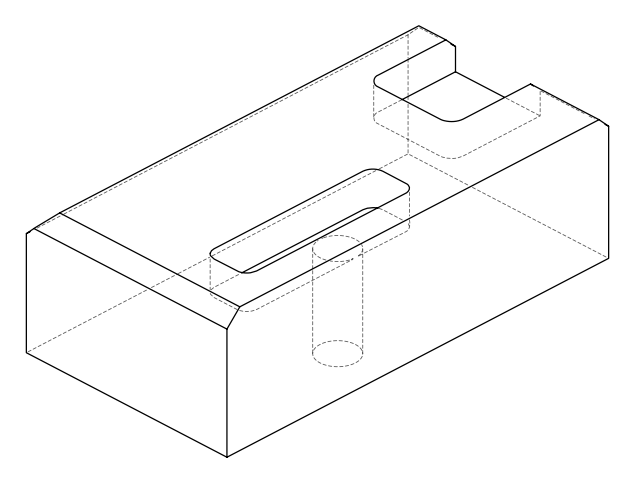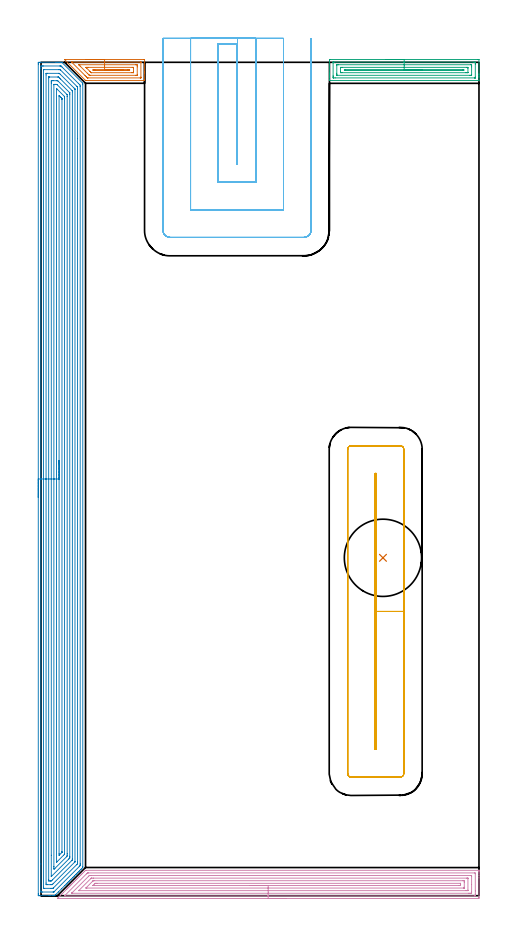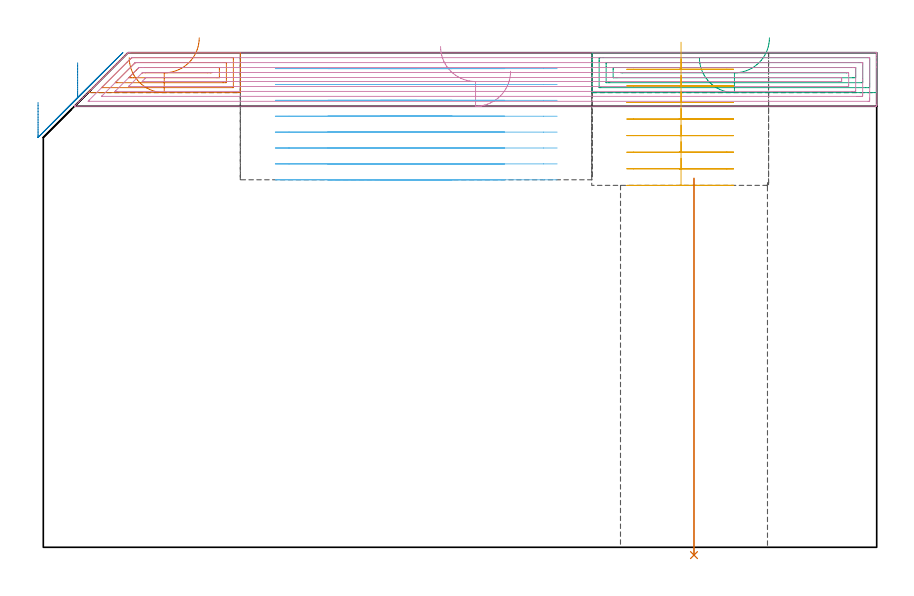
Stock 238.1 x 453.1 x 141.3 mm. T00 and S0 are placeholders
(PLAN: 7 operations, 2 tool changes, 78.7 min)
(1 AREA_MILL | FG_CHAMFER_SURFACE | UGT0205_001 | 1.67 min | 3623 mm3)
(2 AREA_MILL_1 | FG_CHAMFER_SURFACE_1 | UGT0205_001 | 32.43 min | 131786 mm3)
(3 AREA_MILL_2 | FG_CHAMFER_SURFACE_2 | UGT0205_001 | 3.41 min | 5697 mm3)
(4 AREA_MILL_3 | FG_CHAMFER_SURFACE_3 | UGT0205_001 | 10.89 min | 25669 mm3)
(5 MILL_RECTANGULAR_POCKET | POCKET_RECTANGULAR_STRAIGHT | UGT0201_094 | Follow Part, ap 5, ae 75% | 12.75 min | 378461 mm3)
(6 MILL_SLOT | SLOT_PARTIAL_RECTANGULAR | UGT0201_094 | Follow Part, ap 5, ae 75% | 17.13 min | 380025 mm3)
(7 INDEXABLE_INSERT_DRILL_THROUGH_HOLE_FROM_SOLID | STEP1HOLE | NXT0302_036 | 0.44 min | 143163 mm3)
(TOOL UGT0205_001 | Chamfer Mill 20 x 3 x 45 deg. | D20 FL50 Z2)
(TOOL UGT0201_094 | End mill 20 mm | D20 FL38 Z4)
(TOOL NXT0302_036 | Index. Insert Drill 42mm [880-D4200L50-05] | D42 PA176 FL210 Z2)
(OP 1 AREA_MILL)
G17 G21 G94 G90
T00 M6
G54
G17 G0 G90 X24.55 Y454.6 S1061 M3
G43 Z151.3 H0
Z139.9
G94 G1 X24.588 Z139.028 F250.
X24.702 Z138.164
X24.891 Z137.312
X25.153 Z136.48
X25.487 Z135.674
X25.89 Z134.9
X26.358 Z134.164
X26.89 Z133.472
X27.479 Z132.829
X28.122 Z132.24
X28.814 Z131.709
X29.55 Z131.24
X30.324 Z130.837
X31.13 Z130.503
X31.962 Z130.241
X32.814 Z130.052
X33.678 Z129.938
X34.55 Z129.9
X55.796
X56.262 Y454.593 Z129.903
X56.29 Y454.591 Z129.905
X56.3 Y454.555 Z129.941
Y448.02 Z136.473
Y447.264 Z137.235
Y447.141 Z137.357
Y443.623 Z140.875
X56.298 Y443.315 Z141.183
X56.29 Y443.205 Z141.293
X56.238 Y443.2 Z141.3
X24.37
X24.261 Z141.295
X24.206 Y443.203 Z141.289
X24.101 Y443.297 Z141.199
X24.055 Y443.345 Z141.154
X12.93 Y454.468 Z130.029
X12.862 Y454.541 Z129.957
X12.818 Y454.593 Z129.905
X12.862 Y454.6 Z129.9
X34.55
Y453.186 Z131.314
X54.138 Y453.185 Z131.315
X54.23 Y453.184 Z131.316
X54.275 Y453.181 Z131.319
X54.29 Y453.179 Z131.321
X54.293 Y453.167 Z131.333
X54.297 Y453.127 Z131.373
X54.3 Y453.024 Z131.476
X54.299 Y445.11 Z139.39
X54.295 Y444.836 Z139.664
X54.29 Y444.655 Z139.845
X54.282 Y444.62 Z139.88
X54.266 Y444.618 Z139.882
X54.218 Y444.617 Z139.883
X54.025 Y444.615 Z139.885
X53.913 Y444.614 Z139.886
X25.585
X25.392 Y444.616 Z139.884
X25.296 Y444.619 Z139.881
X25.252 Y444.621 Z139.879
X25.17 Y444.692 Z139.808
X24.812 Y445.04 Z139.46
X24.468 Y445.382 Z139.118
X23.927 Y445.922 Z138.578
X16.845 Y453.005 Z131.495
X16.732 Y453.124 Z131.376
X16.688 Y453.174 Z131.326
X16.685 Y453.179 Z131.321
X16.698 Y453.181 Z131.319
X16.746 Y453.184 Z131.316
X16.845 Y453.185 Z131.315
X16.958 Y453.186 Z131.314
X34.55
Y451.772 Z132.729
X51.369 Y451.771
X52.024 Y451.767 Z132.733
X52.255 Y451.764 Z132.736
X52.292 Y451.538 Z132.962
X52.297 Y451.496 Z133.004
X52.3 Y450.614 Z133.886
Y446.217 Z138.283
X52.299 Y446.172 Z138.328
X52.293 Y446.082 Z138.418
X52.289 Y446.034 Z138.466
X52.282 Y446.032 Z138.468
X52.255 Y446.031 Z138.469
X51.604 Y446.029 Z138.471
X51.369 Y446.028 Z138.472
X26.817 Y446.029 Z138.471
X26.583 Y446.03 Z138.47
X26.349 Y446.034 Z138.466
X26.286 Y446.035 Z138.465
X26.249 Y446.063 Z138.437
X26.178 Y446.128 Z138.372
X26.039 Y446.262 Z138.238
X25.698 Y446.601 Z137.899
X25.158 Y447.141 Z137.359
X21.272 Y451.028 Z133.472
X20.764 Y451.538 Z132.962
X20.598 Y451.71 Z132.79
X20.549 Y451.762 Z132.738
X20.646 Y451.765 Z132.735
X20.802 Y451.769 Z132.731
X21.037 Y451.771 Z132.729
X34.55 Y451.772
Y450.357 Z134.143
X49.599
X49.904 Y450.356 Z134.144
X50.252 Y450.352 Z134.148
X50.286 Y450.351 Z134.149
X50.29 Y450.304 Z134.196
X50.295 Y450.191 Z134.309
X50.3 Y449.963 Z134.537
Y448.02 Z136.48
X50.297 Y447.672 Z136.828
X50.293 Y447.498 Z137.002
X50.29 Y447.457 Z137.043
X50.283 Y447.449 Z137.051
X50.263 Y447.447 Z137.053
X50.179 Y447.444 Z137.056
X49.599 Y447.443 Z137.057
X49.295
X27.468
X27.385 Y447.445 Z137.055
X27.335 Y447.447 Z137.053
X27.311 Y447.45 Z137.05
X27.288 Y447.47 Z137.03
X27.1 Y447.653 Z136.847
X26.728 Y448.02 Z136.48
X26.583 Y448.166 Z136.334
X24.812 Y449.937 Z134.563
X24.565 Y450.19 Z134.31
X24.445 Y450.316 Z134.184
X24.422 Y450.351 Z134.149
X24.449 Y450.352 Z134.148
X24.812 Y450.356 Z134.144
X25.116 Y450.357 Z134.143
X25.698
X34.55
Y448.943 Z135.557
X46.943
X47.788 Y448.94 Z135.56
X47.828 Y448.938 Z135.562
X48.229 Y448.9 Z135.6
X47.867 Y448.862 Z135.638
X47.828 Y448.86 Z135.64
X46.987 Y448.857 Z135.643
X29.239
X28.392 Y448.862 Z135.638
X28.353 Y448.864 Z135.636
X28.309 Y448.9 Z135.6
X28.282 Y448.937 Z135.563
X28.313 Y448.94 Z135.56
X28.353 Y448.941 Z135.559
X29.195 Y448.943 Z135.557
X34.55
X35.422 Z135.595
X36.286 Z135.709
X37.138 Z135.898
X37.97 Z136.16
X38.776 Z136.494
X39.55 Z136.897
X40.286 Z137.365
X40.978 Z137.897
X41.621 Z138.486
X42.21 Z139.129
X42.742 Z139.821
X43.21 Z140.557
X43.613 Z141.331
X43.947 Z142.137
X44.209 Z142.969
X44.398 Z143.821
X44.512 Z144.685
X44.55 Z145.557
G0 Z151.3
M5
M2
(OP 2 AREA_MILL_1)
G17 G21 G94 G90
T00 M6
G54
G17 G0 G90 X-1.5 Y216.55 S1061 M3
G43 Z151.3 H0
Z127.1
G94 G1 Y216.588 Z126.228 F250.
Y216.702 Z125.363
Y216.891 Z124.512
Y217.153 Z123.68
Y217.487 Z122.874
Y217.89 Z122.1
Y218.359 Z121.364
Y218.89 Z120.672
Y219.479 Z120.029
Y220.122 Z119.44
Y220.814 Z118.908
Y221.55 Z118.44
Y222.324 Z118.037
Y223.13 Z117.703
Y223.962 Z117.441
Y224.814 Z117.252
Y225.679 Z117.138
Y226.55 Z117.1
Y452.146
X-1.499 Y452.486 Z117.101
X-1.494 Y453.033 Z117.103
X-1.492 Y453.092 Z117.106
X-0.95 Y453.096 Z117.647
X-0.34 Y453.1 Z118.257
X7.935 Z126.529
X8.491 Z127.088
X8.823 Z127.419
X9.379 Z127.976
X9.712 Z128.307
X10.376 Z128.975
X11.044 Z129.644
X11.158 Y453.099 Z129.757
X11.301 Y453.09 Z129.894
X11.445 Y452.955 Z130.045
X22.63 Y441.77 Z141.229
X22.694 Y441.705 Z141.292
X22.7 Y440.877 Z141.3
Y15.795
X22.698 Y15.305 Z141.287
X22.607 Y15.207 Z141.206
X21.86 Y14.46 Z140.46
X21.558 Y14.156 Z140.153
X20.966 Y13.566 Z139.566
X20.669 Y13.267 Z139.265
X20.077 Y12.677 Z138.677
X19.781 Y12.379 Z138.376
X19.176 Y11.776 Z137.776
X18.892 Y11.49 Z137.487
X18.283 Y10.883 Z136.883
X18.004 Y10.601 Z136.599
X17.39 Y9.99 Z135.99
X17.115 Y9.713 Z135.71
X16.418 Y9.018 Z135.018
X16.053 Y8.651 Z134.649
X15.511 Y8.111 Z134.111
X15.16 Y7.758 Z133.756
X14.604 Y7.204 Z133.204
X14.267 Y6.865 Z132.863
X13.697 Y6.297 Z132.297
X12.969 Y5.569 Z131.569
X11.192 Y3.792 Z129.791
X9.415 Y2.015 Z128.014
X8.014 Y0.614 Z126.613
X7.49 Y0.091 Z126.088
X7.407 Y0.01 Z126.004
X7.158 Y0. Z125.757
X6.822 Z125.422
X6.158 Z124.752
X4.937 Z123.534
X4.381 Z122.975
X-0.95 Y0.001 Z117.647
X-1.169 Y0.003 Z117.428
X-1.492 Y0.008 Z117.106
X-1.494 Y0.067 Z117.104
X-1.499 Y0.614 Z117.101
X-1.5 Y1.166 Z117.1
Y226.55
X-0.086 Z118.514
Y449.807
X-0.085 Y450.7 Z118.515
X-0.084 Y450.723 Z118.516
X-0.062 Y451.09 Z118.538
X0.432 Y451.098 Z119.032
X0.827 Y451.099 Z119.427
X1.318 Y451.1 Z119.918
X10.203 Z128.803
X10.6 Y451.097 Z129.2
X10.732 Y451.094 Z129.332
X10.836 Y451.09 Z129.436
X10.92 Y451.018 Z129.52
X11.248 Y450.7 Z129.848
X11.488 Y450.461 Z130.088
X12.143 Y449.807 Z130.743
X20.373 Y441.577 Z138.973
X21.068 Y440.877 Z139.668
X21.262 Y440.676 Z139.862
X21.285 Y439.984 Z139.885
Y439.96
X21.286 Y17.581 Z139.886
X21.285 Y16.688 Z139.885
X21.284 Y16.666 Z139.884
X21.262 Y16.323 Z139.862
X21.002 Y16.057 Z139.602
X20.745 Y15.795 Z139.345
X7.197 Y2.247 Z125.797
X7.046 Y2.098 Z125.646
X6.979 Y2.036 Z125.579
X6.951 Y2.013 Z125.551
X6.923 Y2.01 Z125.523
X6.801 Y2.004 Z125.401
X6.555 Y2. Z125.155
X0.827 Y2.001 Z119.427
X0.333 Y2.003 Z118.933
X-0.062 Y2.01 Z118.538
X-0.084 Y2.4 Z118.516
X-0.085 Y2.423 Z118.515
X-0.086 Y17.246 Z118.514
Y226.55
X1.328 Z119.928
X1.329 Y449.012 Z119.929
X1.33 Y449.06 Z119.93
X1.332 Y449.083 Z119.932
X1.334 Y449.088 Z119.934
X1.347 Y449.091 Z119.947
X1.532 Y449.099 Z120.132
X9.527 Y449.1 Z128.127
X9.712 Z128.312
X9.896 Y449.098 Z128.496
X10.265 Y449.093 Z128.865
X10.37 Y449.09 Z128.97
X10.419 Y449.07 Z129.019
X10.6 Y448.901 Z129.2
X19.485 Y440.015 Z138.085
X19.515 Y439.984 Z138.115
X19.864 Y439.602 Z138.464
X19.868 Y439.091 Z138.468
X19.871 Y438.703 Z138.471
X19.872 Y411.632 Z138.472
X19.871 Y18.474 Z138.471
X19.87 Y18.087 Z138.47
X19.867 Y17.581 Z138.467
X19.865 Y17.391 Z138.465
X19.777 Y17.288 Z138.377
X19.485 Y16.987 Z138.085
X19.337 Y16.837 Z137.937
X6.866 Y4.366 Z125.466
X6.683 Y4.186 Z125.283
X6.507 Y4.019 Z125.107
X6.337 Y4.006 Z124.937
X6.158 Y4.003 Z124.758
X5.454 Y4. Z124.054
X1.715 Y4.001 Z120.315
X1.531 Y4.005 Z120.131
X1.408 Y4.01 Z120.008
X1.335 Y4.018 Z119.935
X1.333 Y4.057 Z119.933
X1.331 Y4.186 Z119.931
X1.329 Y4.574 Z119.929
X1.328 Y226.55 Z119.928
X2.743 Z121.343
Y446.235
X2.747 Y446.984 Z121.347
X2.749 Y447.087 Z121.349
X2.847 Y447.091 Z121.447
X3.062 Y447.096 Z121.662
X3.492 Y447.1 Z122.092
X3.52 Z122.12
X9.712 Y447.099 Z128.312
X9.741 Y447.098 Z128.341
X9.962 Y447.077 Z128.562
X10.385 Y446.663 Z128.985
X10.6 Y446.45 Z129.2
X17.96 Y439.091 Z136.56
X18.215 Y438.834 Z136.815
X18.384 Y438.659 Z136.984
X18.444 Y438.595 Z137.044
X18.45 Y438.571 Z137.05
X18.453 Y438.526 Z137.053
X18.457 Y438.339 Z137.057
Y18.615
X18.455 Y18.474 Z137.055
X18.452 Y18.428 Z137.052
X18.449 Y18.409 Z137.049
X18.431 Y18.388 Z137.031
X18.36 Y18.312 Z136.96
X18.252 Y18.201 Z136.852
X18.116 Y18.064 Z136.716
X6.536 Y6.485 Z125.136
X6.158 Y6.109 Z124.758
X6.087 Y6.043 Z124.687
X6.061 Y6.022 Z124.661
X6.021 Y6.01 Z124.621
X5.914 Y6.006 Z124.514
X5.699 Y6.002 Z124.299
X5.269 Y6. Z123.869
X3.464 Z122.064
X3.052 Y6.003 Z121.652
X2.846 Y6.007 Z121.446
X2.75 Y6.01 Z121.35
X2.743 Y6.865 Z121.343
Y226.55
X4.157 Z122.757
Y444.674
X4.159 Y444.899 Z122.759
X4.163 Y445.049 Z122.763
X4.165 Y445.091 Z122.765
X4.179 Y445.094 Z122.779
X4.219 Y445.096 Z122.819
X4.381 Y445.099 Z122.981
X4.622 Y445.1 Z123.222
X9.065 Y445.099 Z127.665
X9.388 Y445.093 Z127.988
X9.468 Y445.09 Z128.068
X9.51 Y445.08 Z128.11
X9.563 Y445.031 Z128.163
X9.712 Y444.887 Z128.312
X10.152 Y444.449 Z128.752
X10.6 Y444.002 Z129.2
X16.938 Y437.663 Z135.538
X16.997 Y437.602 Z135.597
X17.025 Y437.57 Z135.625
X17.036 Y437.554 Z135.636
X17.037 Y437.529 Z135.637
X17.041 Y437.305 Z135.641
X17.043 Y437.08 Z135.643
Y20.036
X17.041 Y19.701 Z135.641
X17.038 Y19.535 Z135.638
X17.036 Y19.456 Z135.636
X16.963 Y19.367 Z135.563
X16.893 Y19.293 Z135.493
X16.819 Y19.218 Z135.419
X6.158 Y8.556 Z124.758
X5.754 Y8.164 Z124.354
X5.591 Y8.01 Z124.191
X5.269 Y8.004 Z123.869
X5.027 Y8.002 Z123.627
X4.381 Y8.007 Z122.981
X4.172 Y8.01 Z122.772
X4.162 Y8.426 Z122.762
X4.159 Y8.651 Z122.759
X4.157 Y8.875 Z122.757
Y226.55
X5.571 Z124.171
Y441.77
X5.572 Y442.359 Z124.172
X5.574 Y442.663 Z124.174
X5.578 Y442.957 Z124.178
X5.585 Y443.09 Z124.185
X5.727 Y443.096 Z124.327
X6.158 Y443.099 Z124.758
X6.612 Y443.1 Z125.212
X8.389 Y443.099 Z126.989
X8.823 Y443.093 Z127.423
X8.967 Y443.09 Z127.567
X9.069 Y443.071 Z127.669
X9.152 Y442.991 Z127.752
X9.488 Y442.663 Z128.088
X15.39 Y436.761 Z133.99
X15.564 Y436.584 Z134.164
X15.605 Y436.538 Z134.205
X15.622 Y436.516 Z134.222
X15.624 Y436.495 Z134.224
X15.626 Y436.412 Z134.226
X15.629 Y435.823 Z134.229
Y435.519
Y21.457
X15.628 Y21.153 Z134.228
X15.624 Y20.569 Z134.224
X15.622 Y20.492 Z134.222
X15.581 Y20.441 Z134.181
X15.41 Y20.26 Z134.01
X15.227 Y20.075 Z133.827
X15.042 Y19.89 Z133.642
X5.588 Y10.437 Z124.188
X5.583 Z124.183
X5.578 Z124.178
X5.577 Y10.464 Z124.177
X5.572 Y11.025 Z124.172
X5.571 Y21.98 Z124.171
Y226.55
X6.985 Z125.585
X6.986 Y440.877 Z125.586
X6.987 Y440.937 Z125.587
X6.99 Y440.999 Z125.59
X6.997 Y441.09 Z125.597
X7.046 Y441.091 Z125.646
X7.714 Y441.099 Z126.314
X7.935 Y441.097 Z126.535
X8.611 Y441.09 Z127.211
X8.823 Y440.88 Z127.423
X14.154 Y435.548 Z132.754
X14.181 Y435.519 Z132.781
X14.208 Y435.483 Z132.808
X14.21 Y435.463 Z132.81
X14.214 Y434.626 Z132.814
X14.215 Y434.565 Z132.815
Y22.878
X14.211 Y22.046 Z132.811
X14.208 Y21.992 Z132.808
X14.154 Y21.463 Z132.754
X14.003 Y21.305 Z132.603
X13.855 Y21.153 Z132.455
X7.604 Y14.902 Z126.204
X7.322 Y14.625 Z125.922
X7.046 Y14.355 Z125.646
X6.992 Y14.902 Z125.592
X6.989 Y14.959 Z125.589
X6.985 Y15.795 Z125.585
Y15.856
Y226.55
X8.399 Z126.999
X8.4 Y438.623 Z127.
X8.401 Y438.766 Z127.001
X8.403 Y438.816 Z127.003
X8.405 Y438.831 Z127.005
X8.437 Y438.804 Z127.037
X8.591 Y438.656 Z127.191
X8.823 Y438.429 Z127.423
X12.627 Y434.626 Z131.227
X12.71 Y434.538 Z131.31
X12.774 Y434.467 Z131.374
X12.794 Y434.435 Z131.394
X12.795 Y434.412 Z131.395
X12.799 Y434.202 Z131.399
X12.8 Y433.733 Z131.4
Y433.307
Y22.939
X12.799 Y22.726 Z131.399
X12.796 Y22.62 Z131.396
X12.794 Y22.57 Z131.394
X12.778 Y22.536 Z131.378
X12.3 Y22.046 Z130.9
X8.727 Y18.474 Z127.327
X8.599 Y18.35 Z127.199
X8.444 Y18.203 Z127.044
X8.406 Y18.168 Z127.006
X8.404 Y18.208 Z127.004
X8.401 Y18.288 Z127.001
X8.4 Y18.384 Z127.
Y18.474
X8.399 Y226.55 Z126.999
X9.814 Z128.414
Y434.523
X9.82 Y434.966 Z128.42
X9.858 Y434.935 Z128.458
X9.909 Y434.889 Z128.509
X10.177 Y434.626 Z128.777
X10.6 Y434.204 Z129.2
X11.07 Y433.733 Z129.67
X11.227 Y433.571 Z129.827
X11.352 Y433.44 Z129.952
X11.38 Y433.407 Z129.98
X11.382 Y433.386 Z129.982
X11.384 Y433.338 Z129.984
X11.386 Y432.943 Z129.986
Y432.84
Y23.935
X11.385 Y23.832 Z129.985
X11.381 Y23.635 Z129.981
X11.379 Y23.59 Z129.979
X11.349 Y23.555 Z129.949
X11.288 Y23.489 Z129.888
X11.116 Y23.314 Z129.716
X10.226 Y22.422 Z128.826
X9.847 Y22.046 Z128.447
X9.84 Z128.44
X9.821 Z128.421
X9.814 Y22.939 Z128.414
Y226.55
Y227.422 Z128.452
Y228.287 Z128.566
Y229.138 Z128.754
Y229.97 Z129.017
Y230.776 Z129.351
Y231.55 Z129.753
Y232.286 Z130.222
Y232.978 Z130.753
Y233.621 Z131.343
Y234.211 Z131.986
Y234.742 Z132.678
Y235.21 Z133.414
Y235.613 Z134.187
Y235.947 Z134.993
Y236.209 Z135.825
Y236.398 Z136.677
Y236.512 Z137.542
Y236.55 Z138.414
G0 Z151.3
M5
M2
(OP 3 AREA_MILL_2)
G17 G21 G94 G90
T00 M6
G54
G17 G0 G90 X187.45 Y454.6 S1061 M3
G43 Z151.3 H0
Z139.9
G94 G1 X187.488 Z139.029 F250.
X187.602 Z138.164
X187.791 Z137.312
X188.053 Z136.48
X188.387 Z135.674
X188.79 Z134.9
X189.259 Z134.164
X189.79 Z133.472
X190.379 Z132.829
X191.022 Z132.24
X191.714 Z131.709
X192.45 Z131.24
X193.224 Z130.837
X194.03 Z130.503
X194.862 Z130.241
X195.714 Z130.052
X196.578 Z129.938
X197.45 Z129.9
X237.522
X237.989 Y454.595 Z129.903
X238.09 Y454.591 Z129.906
X238.1 Y454.485 Z130.012
Y447.141 Z137.353
Y446.524 Z137.974
Y446.262 Z138.235
Y445.644 Z138.853
Y445.382 Z139.114
Y444.858 Z139.641
X238.099 Y443.451 Z141.048
X238.09 Y443.206 Z141.292
X237.967 Y443.2 Z141.3
X156.933
X156.81 Y443.206 Z141.292
X156.8 Y443.452 Z141.046
Y444.858 Z139.641
Y445.382 Z139.114
Y445.644 Z138.853
Y446.262 Z138.235
Y446.524 Z137.974
Y447.141 Z137.353
Y453.868 Z130.629
X156.804 Y454.177 Z130.32
X156.81 Y454.591 Z129.906
X156.954 Y454.595 Z129.903
X157.378 Y454.6 Z129.9
X197.45
Y453.186 Z131.314
X234.963
X235.741 Y453.185 Z131.315
X235.856 Y453.184 Z131.316
X236.077 Y453.179 Z131.321
X236.09 Y453.107 Z131.393
X236.097 Y452.946 Z131.554
X236.099 Y452.418 Z132.082
X236.1 Y452.063 Z132.437
X236.099 Y445.029 Z139.471
X236.092 Y444.674 Z139.826
X236.09 Y444.629 Z139.871
X236.077 Y444.621 Z139.879
X236.032 Y444.618 Z139.882
X235.935 Y444.616 Z139.884
X235.741 Y444.614 Z139.886
X235.628
X159.937
X159.159 Y444.615 Z139.885
X159.044 Y444.616 Z139.884
X158.823 Y444.621 Z139.879
X158.81 Y444.693 Z139.807
X158.803 Y444.854 Z139.646
X158.801 Y445.382 Z139.118
X158.8 Y445.737 Z138.763
X158.801 Y452.771 Z131.729
X158.808 Y453.126 Z131.374
X158.81 Y453.171 Z131.329
X158.823 Y453.179 Z131.321
X158.868 Y453.181 Z131.319
X158.965 Y453.184 Z131.316
X159.159 Y453.185 Z131.315
X159.272 Y453.186 Z131.314
X197.45
Y451.771 Z132.729
X233.724
X233.96 Y451.769 Z132.731
X234.038 Y451.766 Z132.734
X234.09 Y451.762 Z132.738
X234.094 Y451.676 Z132.824
X234.098 Y451.538 Z132.962
X234.1 Y451.4 Z133.1
Y450.659 Z133.841
X234.099 Y446.124 Z138.376
X234.095 Y446.078 Z138.422
X234.09 Y446.044 Z138.456
X234.075 Y446.035 Z138.465
X233.96 Y446.033 Z138.467
X233.305 Y446.029 Z138.471
X233.07
X161.176
X160.94 Y446.031 Z138.469
X160.862 Y446.034 Z138.466
X160.81 Y446.038 Z138.462
X160.806 Y446.124 Z138.376
X160.802 Y446.262 Z138.238
X160.8 Y446.4 Z138.1
Y447.141 Z137.359
X160.801 Y451.676 Z132.824
X160.805 Y451.722 Z132.778
X160.81 Y451.756 Z132.744
X160.825 Y451.765 Z132.735
X160.94 Y451.767 Z132.733
X161.595 Y451.771 Z132.729
X161.83
X197.45
Y450.357 Z134.143
X231.289
X231.595 Y450.356 Z134.144
X231.997 Y450.352 Z134.148
X232.087 Y450.35 Z134.15
X232.092 Y450.192 Z134.308
X232.099 Y449.858 Z134.642
Y447.62 Z136.88
X232.097 Y447.52 Z136.98
X232.093 Y447.47 Z137.03
X232.091 Y447.451 Z137.049
X232.067 Y447.45 Z137.05
X231.871 Y447.446 Z137.054
X231.289 Y447.443 Z137.057
X230.983
X163.611
X163.305 Y447.444 Z137.056
X162.903 Y447.448 Z137.052
X162.813 Y447.45 Z137.05
X162.808 Y447.608 Z136.892
X162.801 Y447.942 Z136.558
Y450.18 Z134.32
X162.803 Y450.28 Z134.22
X162.807 Y450.33 Z134.17
X162.809 Y450.349 Z134.151
X162.833 Y450.35 Z134.15
X163.029 Y450.354 Z134.146
X163.611 Y450.357 Z134.143
X163.917
X197.45
Y448.943 Z135.557
X229.465 Y448.942 Z135.558
X229.508 Y448.94 Z135.56
X230.009 Y448.9 Z135.6
X229.549 Y448.859 Z135.641
X229.508 Y448.858 Z135.642
X165.435
X165.392 Y448.86 Z135.64
X164.891 Y448.9 Z135.6
X165.351 Y448.941 Z135.559
X165.392 Y448.942 Z135.558
X197.45 Y448.943 Z135.557
X198.322 Z135.595
X199.187 Z135.709
X200.038 Z135.898
X200.87 Z136.16
X201.676 Z136.494
X202.45 Z136.897
X203.186 Z137.365
X203.878 Z137.896
X204.521 Z138.486
X205.11 Z139.129
X205.642 Z139.821
X206.11 Z140.557
X206.513 Z141.331
X206.847 Z142.137
X207.109 Z142.969
X207.298 Z143.82
X207.412 Z144.685
X207.45 Z145.557
G0 Z151.3
M5
M2
(OP 4 AREA_MILL_3)
G17 G21 G94 G90
T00 M6
G54
G17 G0 G90 X133.5 Y-1.5 S1061 M3
G43 Z151.3 H0
Z136.
G94 G1 X133.462 Z135.128 F250.
X133.348 Z134.263
X133.159 Z133.412
X132.897 Z132.58
X132.563 Z131.774
X132.16 Z131.
X131.691 Z130.264
X131.16 Z129.572
X130.571 Z128.929
X129.928 Z128.34
X129.236 Z127.808
X128.5 Z127.34
X127.726 Z126.937
X126.92 Z126.603
X126.088 Z126.341
X125.236 Z126.152
X124.372 Z126.038
X123.5 Z126.
X9.079
X9.029 Y-1.498 Z126.002
X8.913 Y-1.491 Z126.005
X9.001 Y-1.399 Z126.099
X9.079 Y-1.32 Z126.178
X10.162 Y-0.238 Z127.261
X11.314 Y0.914 Z128.413
X12.208 Y1.808 Z129.307
X13.885 Y3.486 Z130.984
X13.995 Y3.597 Z131.093
X14.334 Y3.934 Z131.434
X14.546 Y4.147 Z131.646
X14.773 Y4.374 Z131.872
X14.889 Y4.491 Z131.987
X15.246 Y4.846 Z132.346
X15.423 Y5.023 Z132.523
X15.661 Y5.262 Z132.76
X15.783 Y5.385 Z132.881
X16.157 Y5.757 Z133.257
X16.3 Y5.9 Z133.4
X16.843 Y6.446 Z133.941
X17.124 Y6.724 Z134.224
X17.177 Y6.777 Z134.277
X17.732 Y7.334 Z134.829
X18.018 Y7.618 Z135.118
X18.03 Y7.63 Z135.13
X18.62 Y8.222 Z135.717
X18.912 Y8.512 Z136.012
X19.508 Y9.11 Z136.606
X19.806 Y9.406 Z136.906
X20.396 Y9.999 Z137.494
X20.716 Y10.316 Z137.816
X21.285 Y10.887 Z138.383
X21.628 Y11.228 Z138.728
X22.173 Y11.775 Z139.271
X22.54 Y12.14 Z139.64
X23.061 Y12.663 Z140.159
X23.655 Y13.255 Z140.754
X24.099 Y13.699 Z141.199
X24.108 Y13.707 Z141.207
X24.205 Y13.802 Z141.281
X24.722 Y13.8 Z141.3
X237.921
X238.09 Y13.797 Z141.288
X238.094 Y13.761 Z141.252
X238.1 Y13.364 Z140.863
Y13.078 Z140.578
Y12.367 Z139.862
Y11.123 Z138.62
Y9.703 Z137.198
Y-0.955 Z126.542
X238.098 Y-1.223 Z126.274
X238.09 Y-1.492 Z126.006
X237.82 Y-1.499 Z125.999
X123.5 Y-1.5 Z126.
Y-0.086 Z127.414
X13.12
X13.102 Y-0.085 Z127.415
X12.795 Y-0.067 Z127.433
X12.943 Y0.09 Z127.59
X13.102 Y0.252 Z127.752
X24.722 Y11.873 Z139.373
X24.972 Y12.119 Z139.619
X25.229 Y12.367 Z139.867
X25.598 Y12.385 Z139.885
X25.616 Y12.386 Z139.886
X235.686 Y12.385 Z139.885
X236.09 Y12.367 Z139.867
X236.099 Y11.957 Z139.457
X236.1 Y2.597 Z130.097
Y0.821 Z128.321
X236.099 Y0.411 Z127.911
X236.09 Y-0.067 Z127.433
X235.705 Y-0.085 Z127.415
X235.686 Y-0.086 Z127.414
X123.5
Y1.328 Z128.828
X16.719 Y1.329 Z128.829
X16.677 Y1.33 Z128.83
X16.661 Y1.332 Z128.832
X16.649 Y1.334 Z128.834
X16.653 Y1.345 Z128.845
X16.662 Y1.359 Z128.859
X16.677 Y1.378 Z128.878
X25.89 Y10.591 Z138.091
X26.201 Y10.898 Z138.398
X26.248 Y10.941 Z138.441
X26.276 Y10.964 Z138.464
X26.319 Y10.966 Z138.466
X26.51 Y10.969 Z138.469
X27.021 Y10.971 Z138.471
X27.404
X233.898
X234.026 Y10.969 Z138.469
X234.072 Y10.967 Z138.467
X234.089 Y10.965 Z138.465
X234.092 Y10.924 Z138.424
X234.097 Y10.791 Z138.291
X234.099 Y10.591 Z138.091
X234.1 Y10.39 Z137.89
Y6.15 Z133.65
Y2.397 Z129.897
X234.097 Y1.709 Z129.209
X234.094 Y1.515 Z129.015
X234.08 Y1.335 Z128.835
X233.898 Y1.333 Z128.833
X233.387 Y1.33 Z128.83
X233.004 Y1.329 Z128.829
X232.494 Y1.328 Z128.828
X123.5
Y2.743 Z130.243
X21.
X20.584 Y2.746 Z130.246
X20.512 Y2.748 Z130.248
X20.51 Y2.75 Z130.25
X20.512 Y2.756 Z130.256
X20.531 Y2.779 Z130.279
X20.596 Y2.847 Z130.347
X20.673 Y2.925 Z130.425
X26.983 Y9.233 Z136.733
X27.125 Y9.373 Z136.873
X27.242 Y9.483 Z136.983
X27.316 Y9.55 Z137.05
X27.404 Y9.553 Z137.053
X27.552 Y9.555 Z137.055
X28.298 Y9.557 Z137.057
X28.444
X231.363
X232.003 Y9.553 Z137.053
X232.076 Y9.55 Z137.05
X232.09 Y9.548 Z137.048
X232.093 Y9.526 Z137.026
X232.097 Y9.472 Z136.972
X232.099 Y9.257 Z136.757
Y3.047 Z130.547
X232.096 Y2.827 Z130.327
X232.093 Y2.773 Z130.273
X232.09 Y2.751 Z130.251
X232.07 Y2.75 Z130.25
X231.961 Y2.746 Z130.246
X231.217 Y2.743 Z130.243
X231.071
X123.5
Y4.157 Z131.657
X24.941
X24.722 Y4.158 Z131.658
X24.504 Y4.161 Z131.661
X24.377 Y4.164 Z131.664
X24.501 Y4.297 Z131.797
X24.573 Y4.374 Z131.874
X28.211 Y8.012 Z135.512
X28.298 Y8.096 Z135.596
X28.346 Y8.135 Z135.635
X28.383 Y8.138 Z135.638
X28.467 Y8.141 Z135.641
X28.636 Y8.143 Z135.643
X28.974
X229.429 Y8.142 Z135.642
X229.647 Y8.141 Z135.641
X230.074 Y8.136 Z135.636
X230.09 Y7.926 Z135.426
X230.099 Y7.26 Z134.76
X230.1 Y4.595 Z132.095
X230.098 Y4.374 Z131.874
X230.093 Y4.207 Z131.707
X230.091 Y4.172 Z131.672
X230.01 Y4.164 Z131.664
X229.865 Y4.16 Z131.66
X229.647 Y4.157 Z131.657
X123.5
Y5.571 Z133.071
X28.88
X28.4 Y5.574 Z133.074
X28.298 Y5.576 Z133.076
X28.245 Y5.578 Z133.078
X28.268 Y5.617 Z133.117
X28.275 Y5.625 Z133.125
X28.298 Y5.65 Z133.15
X28.994 Y6.346 Z133.846
X29.192 Y6.542 Z134.042
X29.365 Y6.705 Z134.205
X29.391 Y6.722 Z134.222
X29.426 Y6.724 Z134.224
X29.505 Y6.727 Z134.227
X30.086 Y6.729 Z134.229
X30.397
X227.953 Y6.728 Z134.228
X228.038 Y6.726 Z134.226
X228.079 Y6.723 Z134.223
X228.09 Y6.721 Z134.221
X228.092 Y6.71 Z134.21
X228.098 Y6.584 Z134.084
X228.1 Y6.15 Z133.65
X228.099 Y5.695 Z133.195
X228.096 Y5.629 Z133.129
X228.091 Y5.59 Z133.09
X228.087 Y5.577 Z133.077
X228.077 Y5.576 Z133.076
X227.932 Y5.573 Z133.073
X227.641 Y5.571 Z133.071
X227.33
X123.5
X122.628 Z133.109
X121.763 Z133.223
X120.912 Z133.412
X120.08 Z133.674
X119.274 Z134.008
X118.5 Z134.411
X117.764 Z134.88
X117.072 Z135.411
X116.429 Z136.
X115.84 Z136.643
X115.308 Z137.335
X114.84 Z138.071
X114.437 Z138.845
X114.103 Z139.651
X113.841 Z140.483
X113.652 Z141.335
X113.538 Z142.2
X113.5 Z143.071
G0 Z151.3
M5
M2
(OP 5 MILL_RECTANGULAR_POCKET)
G17 G21 G94 G90
T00 M6
G54
G17 G0 G90 X182.2 Y125.673 S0 M3
G43 Z151.3 H0
Z144.3
G94 G1 Y154.55 Z136.562 F250.
Y229.6 F500.
X181.7
Y79.5
X182.2
Y154.55
X197.2
Y242.7
G3 X195.3 Y244.6 R1.9
G1 X168.6
G3 X166.7 Y242.7 R1.9
G1 Y66.4
G3 X168.6 Y64.5 R1.9
G1 X195.3
G3 X197.2 Y66.4 R1.9
G1 Y154.55
Y155.55
G0 X182.2 Y125.673 Z139.562
G1 Y154.55 Z131.825 F250.
Y229.6 F500.
X181.7
Y79.5
X182.2
Y154.55
X197.2
Y242.7
G3 X195.3 Y244.6 R1.9
G1 X168.6
G3 X166.7 Y242.7 R1.9
G1 Y66.4
G3 X168.6 Y64.5 R1.9
G1 X195.3
G3 X197.2 Y66.4 R1.9
G1 Y154.55
Y155.55
G0 X182.2 Y125.673 Z134.825
G1 Y154.55 Z127.087 F250.
Y229.6 F500.
X181.7
Y79.5
X182.2
Y154.55
X197.2
Y242.7
G3 X195.3 Y244.6 R1.9
G1 X168.6
G3 X166.7 Y242.7 R1.9
G1 Y66.4
G3 X168.6 Y64.5 R1.9
G1 X195.3
G3 X197.2 Y66.4 R1.9
G1 Y154.55
Y155.55
G0 X182.2 Y125.673 Z130.087
G1 Y154.55 Z122.35 F250.
Y229.6 F500.
X181.7
Y79.5
X182.2
Y154.55
X197.2
Y242.7
G3 X195.3 Y244.6 R1.9
G1 X168.6
G3 X166.7 Y242.7 R1.9
G1 Y66.4
G3 X168.6 Y64.5 R1.9
G1 X195.3
G3 X197.2 Y66.4 R1.9
G1 Y154.55
Y155.55
G0 X182.2 Y125.673 Z125.35
G1 Y154.55 Z117.612 F250.
Y229.6 F500.
X181.7
Y79.5
X182.2
Y154.55
X197.2
Y242.7
G3 X195.3 Y244.6 R1.9
G1 X168.6
G3 X166.7 Y242.7 R1.9
G1 Y66.4
G3 X168.6 Y64.5 R1.9
G1 X195.3
G3 X197.2 Y66.4 R1.9
G1 Y154.55
Y155.55
G0 X182.2 Y125.673 Z120.612
G1 Y154.55 Z112.875 F250.
Y229.6 F500.
X181.7
Y79.5
X182.2
Y154.55
X197.2
Y242.7
G3 X195.3 Y244.6 R1.9
G1 X168.6
G3 X166.7 Y242.7 R1.9
G1 Y66.4
G3 X168.6 Y64.5 R1.9
G1 X195.3
G3 X197.2 Y66.4 R1.9
G1 Y154.55
Y155.55
G0 X182.2 Y125.673 Z115.875
G1 Y154.55 Z108.137 F250.
Y229.6 F500.
X181.7
Y79.5
X182.2
Y154.55
X197.2
Y242.7
G3 X195.3 Y244.6 R1.9
G1 X168.6
G3 X166.7 Y242.7 R1.9
G1 Y66.4
G3 X168.6 Y64.5 R1.9
G1 X195.3
G3 X197.2 Y66.4 R1.9
G1 Y154.55
Y155.55
G0 X182.2 Y125.673 Z111.137
G1 Y154.55 Z103.4 F250.
Y229.6 F500.
X181.7
Y79.5
X182.2
Y154.55
X197.2
Y242.7
G3 X195.3 Y244.6 R1.9
G1 X168.6
G3 X166.7 Y242.7 R1.9
G1 Y66.4
G3 X168.6 Y64.5 R1.9
G1 X195.3
G3 X197.2 Y66.4 R1.9
G1 Y154.55
Y155.55
G0 Z151.3
M5
M2
(OP 6 MILL_SLOT)
G17 G21 G94 G90
T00 M6
G54
G17 G0 G90 X106.8 Y466.1 S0 M3
G43 Z151.3 H0
Z136.762
G94 G1 Y463.1 F250.
Y397.9 F500.
X106.3
Y463.1
X96.3
Y387.9
X116.8
Y463.1
Y466.1 F250.
X81.3
Y463.1
Y372.9 F500.
X131.8
Y463.1
Y466.1 F250.
X66.3
Y463.1
Y361.8 F500.
G3 X70.2 Y357.9 R3.9
G1 X142.9
G3 X146.8 Y361.8 R3.9
G1 Y463.1
Y466.1 F250.
G0 X106.8 Z132.225
G1 Y463.1
Y397.9 F500.
X106.3
Y463.1
X96.3
Y387.9
X116.8
Y463.1
Y466.1 F250.
X81.3
Y463.1
Y372.9 F500.
X131.8
Y463.1
Y466.1 F250.
X66.3
Y463.1
Y361.8 F500.
G3 X70.2 Y357.9 R3.9
G1 X142.9
G3 X146.8 Y361.8 R3.9
G1 Y463.1
Y466.1 F250.
G0 X106.8 Z127.687
G1 Y463.1
Y397.9 F500.
X106.3
Y463.1
X96.3
Y387.9
X116.8
Y463.1
Y466.1 F250.
X81.3
Y463.1
Y372.9 F500.
X131.8
Y463.1
Y466.1 F250.
X66.3
Y463.1
Y361.8 F500.
G3 X70.2 Y357.9 R3.9
G1 X142.9
G3 X146.8 Y361.8 R3.9
G1 Y463.1
Y466.1 F250.
G0 X106.8 Z123.15
G1 Y463.1
Y397.9 F500.
X106.3
Y463.1
X96.3
Y387.9
X116.8
Y463.1
Y466.1 F250.
X81.3
Y463.1
Y372.9 F500.
X131.8
Y463.1
Y466.1 F250.
X66.3
Y463.1
Y361.8 F500.
G3 X70.2 Y357.9 R3.9
G1 X142.9
G3 X146.8 Y361.8 R3.9
G1 Y463.1
Y466.1 F250.
G0 X106.8 Z118.612
G1 Y463.1
Y397.9 F500.
X106.3
Y463.1
X96.3
Y387.9
X116.8
Y463.1
Y466.1 F250.
X81.3
Y463.1
Y372.9 F500.
X131.8
Y463.1
Y466.1 F250.
X66.3
Y463.1
Y361.8 F500.
G3 X70.2 Y357.9 R3.9
G1 X142.9
G3 X146.8 Y361.8 R3.9
G1 Y463.1
Y466.1 F250.
G0 X106.8 Z114.075
G1 Y463.1
Y397.9 F500.
X106.3
Y463.1
X96.3
Y387.9
X116.8
Y463.1
Y466.1 F250.
X81.3
Y463.1
Y372.9 F500.
X131.8
Y463.1
Y466.1 F250.
X66.3
Y463.1
Y361.8 F500.
G3 X70.2 Y357.9 R3.9
G1 X142.9
G3 X146.8 Y361.8 R3.9
G1 Y463.1
Y466.1 F250.
G0 X106.8 Z109.537
G1 Y463.1
Y397.9 F500.
X106.3
Y463.1
X96.3
Y387.9
X116.8
Y463.1
Y466.1 F250.
X81.3
Y463.1
Y372.9 F500.
X131.8
Y463.1
Y466.1 F250.
X66.3
Y463.1
Y361.8 F500.
G3 X70.2 Y357.9 R3.9
G1 X142.9
G3 X146.8 Y361.8 R3.9
G1 Y463.1
Y466.1 F250.
G0 X106.8 Z105.
G1 Y463.1
Y397.9 F500.
X106.3
Y463.1
X96.3
Y387.9
X116.8
Y463.1
Y466.1 F250.
X81.3
Y463.1
Y372.9 F500.
X131.8
Y463.1
Y466.1 F250.
X66.3
Y463.1
Y361.8 F500.
G3 X70.2 Y357.9 R3.9
G1 X142.9
G3 X146.8 Y361.8 R3.9
G1 Y463.1
Y466.1 F250.
G0 Z151.3
M5
M2
(OP 7 INDEXABLE_INSERT_DRILL_THROUGH_HOLE_FROM_SOLID)
G17 G21 G94 G90
T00 M6
G54
G17 G0 G90 X185.9 Y183.7 S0 M3
G43 Z151.3 H1
G94 G81 G98 Z-2.233 F250. R105.4
G80
M5
M2
